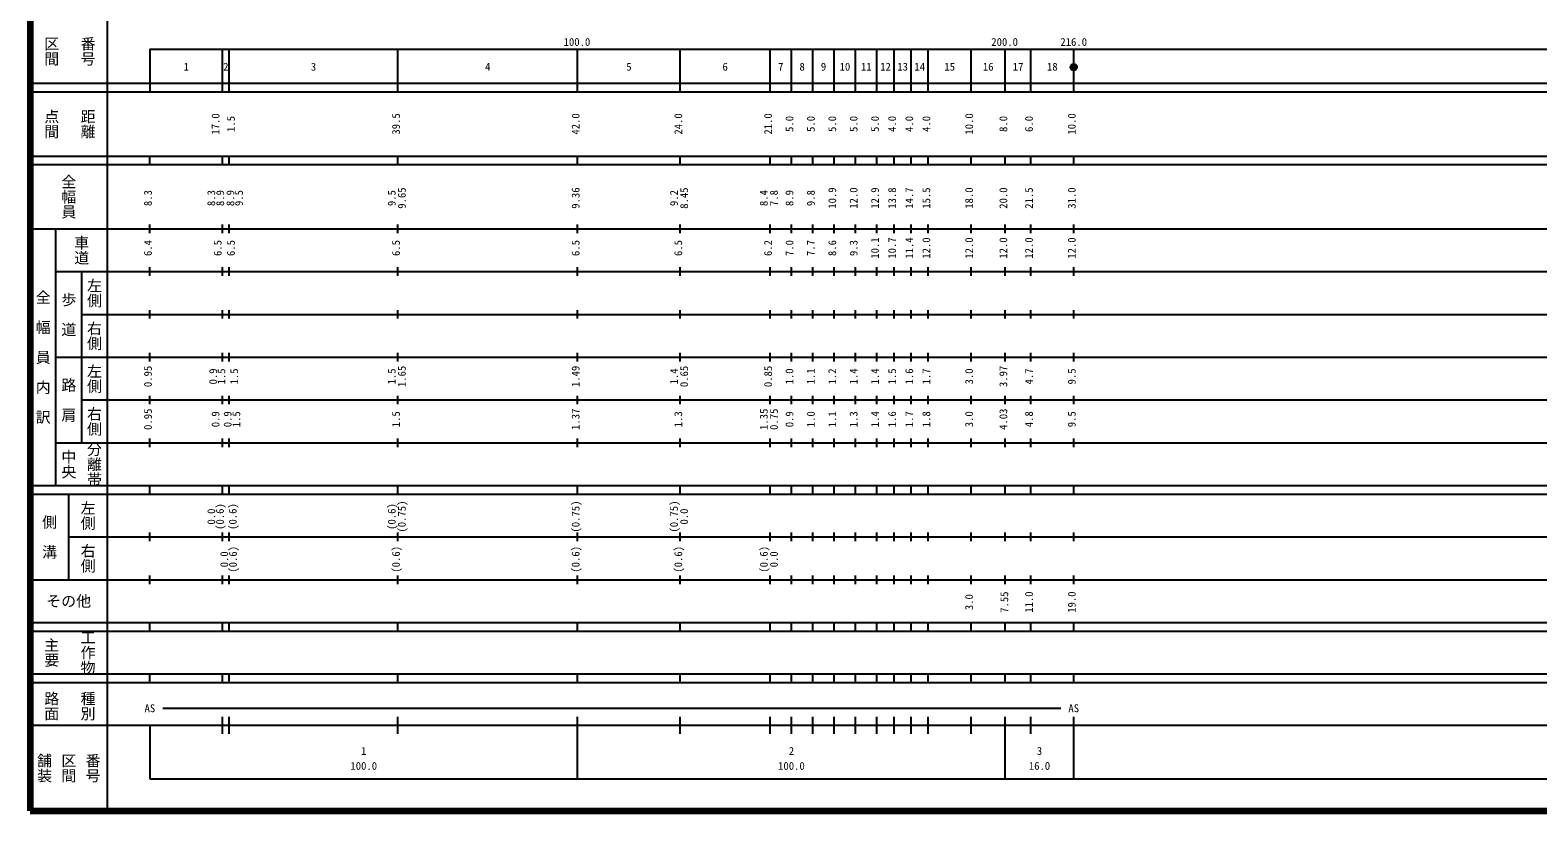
# Model space of a CAD drawing. Units: millimetres on the paper, enlarged 1000 times. Extents: x 40000 to 680000, y 20000 to 380000.
# Drawn here: x 40000 to 392519, y 20000 to 202409 of the extents above; entities that cross this region are included whole.
import ezdxf
from ezdxf.enums import TextEntityAlignment as Align

# ---------------------------------------------------------------- set-up
doc = ezdxf.new("R2010")
doc.units = ezdxf.units.MM
doc.header["$LTSCALE"] = 1000
doc.header["$PDMODE"] = 32
doc.header["$PDSIZE"] = 500
doc.layers.add('M-TTL', color=2, linetype='Continuous', lineweight=140)
doc.layers.add('M-TTL-BAND', color=7, linetype='Continuous', lineweight=25)
doc.styles.add('@ＭＳ ゴシック', font='')
doc.styles.add('ＭＳ ゴシック', font='')
doc.styles.get('@ＭＳ ゴシック').set_extended_font_data('@MS Gothic')
doc.styles.get('ＭＳ ゴシック').set_extended_font_data('MS Gothic')

msp = doc.modelspace()

# ---------------------------------------------------------------- linework, layer by layer
at = {"layer": 'M-TTL'}
for p, q in [((40000, 380000), (40000, 20000)), ((40000, 20000), (680000, 20000))]:
    msp.add_line(p, q, dxfattribs=at)
at = {"layer": 'M-TTL-BAND'}
for p, q in [((58000, 370000), (58000, 20000)), ((68000, 198000), (579000, 198000)), ((68000, 198000), (68000, 188000)), ((85000, 188000), (85000, 198000)), ((86500, 188000), (86500, 198000)), ((126000, 188000), (126000, 198000)), ((168000, 188000), (168000, 198000)), ((192000, 188000), (192000, 198000)), ((213000, 188000), (213000, 198000)), ((218000, 188000), (218000, 198000)), ((223000, 188000), (223000, 198000)), ((228000, 188000), (228000, 198000)), ((233000, 188000), (233000, 198000)), ((238000, 188000), (238000, 198000)), ((242000, 188000), (242000, 198000)), ((246000, 188000), (246000, 198000)), ((250000, 188000), (250000, 198000)), ((260000, 188000), (260000, 198000)), ((268000, 188000), (268000, 198000)), ((274000, 188000), (274000, 198000)), ((284000, 188000), (284000, 198000)), ((40000, 190000), (579000, 190000)), ((40000, 188000), (579000, 188000)), ((40000, 173000), (579000, 173000)), ((68000, 171000), (68000, 173000)), ((85000, 171000), (85000, 173000)), ((86500, 171000), (86500, 173000)), ((126000, 171000), (126000, 173000)), ((168000, 171000), (168000, 173000)), ((192000, 171000), (192000, 173000)), ((213000, 171000), (213000, 173000)), ((218000, 171000), (218000, 173000)), ((223000, 171000), (223000, 173000)), ((228000, 171000), (228000, 173000)), ((233000, 171000), (233000, 173000)), ((238000, 171000), (238000, 173000)), ((242000, 171000), (242000, 173000)), ((246000, 171000), (246000, 173000)), ((250000, 171000), (250000, 173000)), ((260000, 171000), (260000, 173000)), ((268000, 171000), (268000, 173000)), ((274000, 171000), (274000, 173000)), ((284000, 171000), (284000, 173000)), ((40000, 171000), (579000, 171000)), ((40000, 156000), (579000, 156000)), ((46000, 96000), (46000, 156000)), ((68000, 155000), (68000, 157000)), ((85000, 155000), (85000, 157000)), ((86500, 155000), (86500, 157000)), ((126000, 155000), (126000, 157000)), ((168000, 155000), (168000, 157000)), ((192000, 155000), (192000, 157000)), ((213000, 155000), (213000, 157000)), ((218000, 155000), (218000, 157000)), ((223000, 155000), (223000, 157000)), ((228000, 155000), (228000, 157000)), ((233000, 155000), (233000, 157000)), ((238000, 155000), (238000, 157000)), ((242000, 155000), (242000, 157000)), ((246000, 155000), (246000, 157000)), ((250000, 155000), (250000, 157000)), ((260000, 155000), (260000, 157000)), ((268000, 155000), (268000, 157000)), ((274000, 155000), (274000, 157000)), ((284000, 155000), (284000, 157000)), ((46000, 146000), (579000, 146000)), ((52000, 146000), (52000, 106000)), ((68000, 145000), (68000, 147000)), ((85000, 145000), (85000, 147000)), ((86500, 145000), (86500, 147000)), ((126000, 145000), (126000, 147000)), ((168000, 145000), (168000, 147000)), ((192000, 145000), (192000, 147000)), ((213000, 145000), (213000, 147000)), ((218000, 145000), (218000, 147000)), ((223000, 145000), (223000, 147000)), ((228000, 145000), (228000, 147000)), ((233000, 145000), (233000, 147000)), ((238000, 145000), (238000, 147000)), ((242000, 145000), (242000, 147000)), ((246000, 145000), (246000, 147000)), ((250000, 145000), (250000, 147000)), ((260000, 145000), (260000, 147000)), ((268000, 145000), (268000, 147000)), ((274000, 145000), (274000, 147000)), ((284000, 145000), (284000, 147000)), ((52000, 136000), (579000, 136000)), ((68000, 135000), (68000, 137000)), ((85000, 135000), (85000, 137000)), ((86500, 135000), (86500, 137000)), ((126000, 135000), (126000, 137000)), ((168000, 135000), (168000, 137000)), ((192000, 135000), (192000, 137000)), ((213000, 135000), (213000, 137000)), ((218000, 135000), (218000, 137000)), ((223000, 135000), (223000, 137000)), ((228000, 135000), (228000, 137000)), ((233000, 135000), (233000, 137000)), ((238000, 135000), (238000, 137000)), ((242000, 135000), (242000, 137000)), ((246000, 135000), (246000, 137000)), ((250000, 135000), (250000, 137000)), ((260000, 135000), (260000, 137000)), ((268000, 135000), (268000, 137000)), ((274000, 135000), (274000, 137000)), ((284000, 135000), (284000, 137000)), ((68000, 125000), (68000, 127000)), ((85000, 125000), (85000, 127000)), ((86500, 125000), (86500, 127000)), ((126000, 125000), (126000, 127000)), ((168000, 125000), (168000, 127000)), ((192000, 125000), (192000, 127000)), ((213000, 125000), (213000, 127000)), ((218000, 125000), (218000, 127000)), ((223000, 125000), (223000, 127000)), ((228000, 125000), (228000, 127000)), ((233000, 125000), (233000, 127000)), ((238000, 125000), (238000, 127000)), ((242000, 125000), (242000, 127000)), ((246000, 125000), (246000, 127000)), ((250000, 125000), (250000, 127000)), ((260000, 125000), (260000, 127000)), ((268000, 125000), (268000, 127000)), ((274000, 125000), (274000, 127000)), ((284000, 125000), (284000, 127000)), ((46000, 126000), (579000, 126000)), ((68000, 115000), (68000, 117000)), ((85000, 115000), (85000, 117000)), ((86500, 115000), (86500, 117000)), ((126000, 115000), (126000, 117000)), ((168000, 115000), (168000, 117000)), ((192000, 115000), (192000, 117000)), ((213000, 115000), (213000, 117000)), ((218000, 115000), (218000, 117000)), ((223000, 115000), (223000, 117000)), ((228000, 115000), (228000, 117000)), ((233000, 115000), (233000, 117000)), ((238000, 115000), (238000, 117000)), ((242000, 115000), (242000, 117000)), ((246000, 115000), (246000, 117000)), ((250000, 115000), (250000, 117000)), ((260000, 115000), (260000, 117000)), ((268000, 115000), (268000, 117000)), ((274000, 115000), (274000, 117000)), ((284000, 115000), (284000, 117000)), ((52000, 116000), (579000, 116000)), ((46000, 106000), (579000, 106000)), ((68000, 105000), (68000, 107000)), ((85000, 105000), (85000, 107000)), ((86500, 105000), (86500, 107000)), ((126000, 105000), (126000, 107000)), ((168000, 105000), (168000, 107000)), ((192000, 105000), (192000, 107000)), ((213000, 105000), (213000, 107000)), ((218000, 105000), (218000, 107000)), ((223000, 105000), (223000, 107000)), ((228000, 105000), (228000, 107000)), ((233000, 105000), (233000, 107000)), ((238000, 105000), (238000, 107000)), ((242000, 105000), (242000, 107000)), ((246000, 105000), (246000, 107000)), ((250000, 105000), (250000, 107000)), ((260000, 105000), (260000, 107000)), ((268000, 105000), (268000, 107000)), ((274000, 105000), (274000, 107000)), ((284000, 105000), (284000, 107000)), ((40000, 96000), (579000, 96000)), ((68000, 94000), (68000, 96000)), ((85000, 94000), (85000, 96000)), ((86500, 94000), (86500, 96000)), ((126000, 94000), (126000, 96000)), ((168000, 94000), (168000, 96000)), ((192000, 94000), (192000, 96000)), ((213000, 94000), (213000, 96000)), ((218000, 94000), (218000, 96000)), ((223000, 94000), (223000, 96000)), ((228000, 94000), (228000, 96000)), ((233000, 94000), (233000, 96000)), ((238000, 94000), (238000, 96000)), ((242000, 94000), (242000, 96000)), ((246000, 94000), (246000, 96000)), ((250000, 94000), (250000, 96000)), ((260000, 94000), (260000, 96000)), ((268000, 94000), (268000, 96000)), ((274000, 94000), (274000, 96000)), ((284000, 94000), (284000, 96000)), ((40000, 94000), (579000, 94000)), ((49000, 94000), (49000, 74000)), ((68000, 83000), (68000, 85000)), ((85000, 83000), (85000, 85000)), ((86500, 83000), (86500, 85000)), ((126000, 83000), (126000, 85000)), ((168000, 83000), (168000, 85000)), ((192000, 83000), (192000, 85000)), ((213000, 83000), (213000, 85000)), ((218000, 83000), (218000, 85000)), ((223000, 83000), (223000, 85000)), ((228000, 83000), (228000, 85000)), ((233000, 83000), (233000, 85000)), ((238000, 83000), (238000, 85000)), ((242000, 83000), (242000, 85000)), ((246000, 83000), (246000, 85000)), ((250000, 83000), (250000, 85000)), ((260000, 83000), (260000, 85000)), ((268000, 83000), (268000, 85000)), ((274000, 83000), (274000, 85000)), ((284000, 83000), (284000, 85000)), ((49000, 84000), (579000, 84000)), ((68000, 73000), (68000, 75000)), ((85000, 73000), (85000, 75000)), ((86500, 73000), (86500, 75000)), ((126000, 73000), (126000, 75000)), ((168000, 73000), (168000, 75000)), ((192000, 73000), (192000, 75000)), ((213000, 73000), (213000, 75000)), ((218000, 73000), (218000, 75000)), ((223000, 73000), (223000, 75000)), ((228000, 73000), (228000, 75000)), ((233000, 73000), (233000, 75000)), ((238000, 73000), (238000, 75000)), ((242000, 73000), (242000, 75000)), ((246000, 73000), (246000, 75000)), ((250000, 73000), (250000, 75000)), ((260000, 73000), (260000, 75000)), ((268000, 73000), (268000, 75000)), ((274000, 73000), (274000, 75000)), ((284000, 73000), (284000, 75000)), ((40000, 74000), (579000, 74000)), ((40000, 64000), (579000, 64000)), ((68000, 62000), (68000, 64000)), ((85000, 62000), (85000, 64000)), ((86500, 62000), (86500, 64000)), ((126000, 62000), (126000, 64000)), ((168000, 62000), (168000, 64000)), ((192000, 62000), (192000, 64000)), ((213000, 62000), (213000, 64000)), ((218000, 62000), (218000, 64000)), ((223000, 62000), (223000, 64000)), ((228000, 62000), (228000, 64000)), ((233000, 62000), (233000, 64000)), ((238000, 62000), (238000, 64000)), ((242000, 62000), (242000, 64000)), ((246000, 62000), (246000, 64000)), ((250000, 62000), (250000, 64000)), ((260000, 62000), (260000, 64000)), ((268000, 62000), (268000, 64000)), ((274000, 62000), (274000, 64000)), ((284000, 62000), (284000, 64000)), ((40000, 62000), (579000, 62000)), ((40000, 52000), (579000, 52000)), ((40000, 50000), (579000, 50000)), ((68000, 50000), (68000, 52000)), ((85000, 50000), (85000, 52000)), ((86500, 50000), (86500, 52000)), ((126000, 50000), (126000, 52000)), ((168000, 50000), (168000, 52000)), ((192000, 50000), (192000, 52000)), ((213000, 50000), (213000, 52000)), ((218000, 50000), (218000, 52000)), ((223000, 50000), (223000, 52000)), ((228000, 50000), (228000, 52000)), ((233000, 50000), (233000, 52000)), ((238000, 50000), (238000, 52000)), ((242000, 50000), (242000, 52000)), ((246000, 50000), (246000, 52000)), ((250000, 50000), (250000, 52000)), ((260000, 50000), (260000, 52000)), ((268000, 50000), (268000, 52000)), ((274000, 50000), (274000, 52000)), ((284000, 50000), (284000, 52000)), ((71000, 44000), (281000, 44000)), ((40000, 40000), (579000, 40000)), ((68000, 40000), (68000, 27500)), ((85000, 38000), (85000, 42000)), ((86500, 38000), (86500, 42000)), ((126000, 38000), (126000, 42000)), ((168000, 27500), (168000, 42000)), ((192000, 38000), (192000, 42000)), ((213000, 38000), (213000, 42000)), ((218000, 38000), (218000, 42000)), ((223000, 38000), (223000, 42000)), ((228000, 38000), (228000, 42000)), ((233000, 38000), (233000, 42000)), ((238000, 38000), (238000, 42000)), ((242000, 38000), (242000, 42000)), ((246000, 38000), (246000, 42000)), ((250000, 38000), (250000, 42000)), ((260000, 38000), (260000, 42000)), ((268000, 27500), (268000, 42000)), ((274000, 38000), (274000, 42000)), ((284000, 27500), (284000, 42000)), ((68000, 27500), (579000, 27500))]:
    msp.add_line(p, q, dxfattribs=at)
for radius in [750, 600, 450, 300, 150, 20]:
    msp.add_circle((284000, 193785), radius, dxfattribs=at)
msp.add_point((284000, 193785), dxfattribs=at)

# ---------------------------------------------------------------- texts
at = {"layer": 'M-TTL-BAND', "style": '@ＭＳ ゴシック'}
for s, p in [('区間', (45000, 197500)), ('番号', (53500, 197500)), ('点間', (45000, 180500)), ('距離', (53500, 180500)), ('全幅員', (49000, 163500)), ('車道', (52000, 151000)), ('全\u3000幅\u3000員\u3000内\u3000訳', (43000, 126000)), ('歩\u3000道', (49000, 136000)), ('左側', (55000, 141000)), ('右側', (55000, 131000)), ('左側', (55000, 121000)), ('路\u3000肩', (49000, 116000)), ('右側', (55000, 111000)), ('分離帯', (55000, 101000)), ('中央', (49000, 101000)), ('左側', (53500, 89000)), ('側\u3000溝', (44500, 84000)), ('右側', (53500, 79000)), ('主要', (45000, 57000)), ('工作物', (53500, 57000)), ('路面', (45000, 44500)), ('種別', (53500, 44500)), ('舗装', (43333, 30000)), ('区間', (49000, 30000)), ('番号', (54667, 30000))]:
    msp.add_text(s, height=2566, rotation=270, dxfattribs=at).set_placement(p, align=Align.MIDDLE_CENTER)
at = {"layer": 'M-TTL-BAND', "style": 'ＭＳ ゴシック'}
for s, p in [('100.0', (167844, 198195)), ('200.0', (267844, 198195)), ('216.0', (284000, 198195)), ('1', (76500, 192405)), ('2', (85750, 192405)), ('3', (106250, 192405)), ('4', (147000, 192405)), ('5', (180000, 192405)), ('6', (202500, 192405)), ('7', (215500, 192405)), ('8', (220500, 192405)), ('9', (225500, 192405)), ('10', (230500, 192405)), ('11', (235500, 192405)), ('12', (240000, 192405)), ('13', (244000, 192405)), ('14', (248000, 192405)), ('15', (255000, 192405)), ('16', (264000, 192405)), ('17', (271000, 192405)), ('18', (279000, 192405)), ('AS', (68000, 42500)), ('AS', (284000, 42500)), ('1', (118000, 32523)), ('2', (218000, 32523)), ('3', (276000, 32523)), ('100.0', (118000, 29033)), ('100.0', (218000, 29033)), ('16.0', (276000, 29033))]:
    msp.add_text(s, height=1833, dxfattribs=at).set_placement(p, align=Align.BOTTOM_CENTER)
for s, p in [('17.0', (84808, 180500)), ('1.5', (88398, 180500)), ('39.5', (127000, 180500)), ('42.0', (169000, 180500)), ('24.0', (193000, 180500)), ('21.0', (214000, 180500)), ('5.0', (219000, 180500)), ('5.0', (224000, 180500)), ('5.0', (229000, 180500)), ('5.0', (234000, 180500)), ('5.0', (239000, 180500)), ('4.0', (243000, 180500)), ('4.0', (247000, 180500)), ('4.0', (251000, 180500)), ('10.0', (261000, 180500)), ('8.0', (269000, 180500)), ('6.0', (275000, 180500)), ('10.0', (285000, 180500)), ('8.3', (69000, 163174)), ('8.3', (83808, 163174)), ('8.9', (85895, 163174)), ('8.9', (88268, 163174)), ('9.5', (90286, 163174)), ('9.5', (126000, 163174)), ('9.65', (128370, 163174)), ('9.36', (169000, 163174)), ('9.2', (192000, 163174)), ('8.45', (194370, 163174)), ('8.4', (213000, 163174)), ('7.8', (215370, 163174)), ('8.9', (219000, 163174)), ('9.8', (224000, 163174)), ('10.9', (229000, 163174)), ('12.0', (234000, 163174)), ('12.9', (239000, 163174)), ('13.8', (243000, 163174)), ('14.7', (247000, 163174)), ('15.5', (251000, 163174)), ('18.0', (261000, 163174)), ('20.0', (269000, 163174)), ('21.5', (275000, 163174)), ('31.0', (285000, 163174)), ('6.4', (69000, 151500)), ('6.5', (85306, 151500)), ('6.5', (88398, 151500)), ('6.5', (127000, 151500)), ('6.5', (169000, 151500)), ('6.5', (193000, 151500)), ('6.2', (214000, 151500)), ('7.0', (219000, 151500)), ('7.7', (224000, 151500)), ('8.6', (229000, 151500)), ('9.3', (234000, 151500)), ('10.1', (239000, 151500)), ('10.7', (243000, 151500)), ('11.4', (247000, 151500)), ('12.0', (251000, 151500)), ('12.0', (261000, 151500)), ('12.0', (269000, 151500)), ('12.0', (275000, 151500)), ('12.0', (285000, 151500)), ('0.95', (69000, 121500)), ('1.65', (128370, 121500)), ('1.49', (169000, 121500)), ('0.65', (194370, 121500)), ('0.85', (214000, 121500)), ('3.97', (269000, 121500)), ('0.9', (84240, 121500)), ('1.5', (86178, 121500)), ('1.5', (89166, 121500)), ('1.5', (126000, 121500)), ('1.4', (192000, 121500)), ('1.0', (219000, 121500)), ('1.1', (224000, 121500)), ('1.2', (229000, 121500)), ('1.4', (234000, 121500)), ('1.4', (239000, 121500)), ('1.5', (243000, 121500)), ('1.6', (247000, 121500)), ('1.7', (251000, 121500)), ('3.0', (261000, 121500)), ('4.7', (275000, 121500)), ('9.5', (285000, 121500)), ('0.95', (69000, 111500)), ('0.9', (84808, 111500)), ('0.9', (87628, 111500)), ('1.5', (89672, 111500)), ('1.5', (127000, 111500)), ('1.37', (169000, 111500)), ('1.3', (193000, 111500)), ('1.35', (213000, 111500)), ('0.75', (215370, 111500)), ('0.9', (219000, 111500)), ('1.0', (224000, 111500)), ('1.1', (229000, 111500)), ('1.3', (234000, 111500)), ('1.4', (239000, 111500)), ('1.6', (243000, 111500)), ('1.7', (247000, 111500)), ('1.8', (251000, 111500)), ('3.0', (261000, 111500)), ('4.03', (269000, 111500)), ('4.8', (275000, 111500)), ('9.5', (285000, 111500)), ('(0.75)', (128370, 88764)), ('(0.75)', (169000, 88764)), ('(0.75)', (192000, 88764)), ('0.0', (83808, 88764)), ('(0.6)', (85836, 88764)), ('(0.6)', (88820, 88764)), ('(0.6)', (126000, 88764)), ('0.0', (194370, 88764)), ('(0.6)', (88870, 78764)), ('(0.6)', (127000, 78764)), ('(0.6)', (169000, 78764)), ('(0.6)', (193000, 78764)), ('(0.6)', (213000, 78764)), ('0.0', (86845, 78764)), ('0.0', (215370, 78764)), ('7.55', (269233, 68764)), ('11.0', (275000, 68764)), ('19.0', (285000, 68764)), ('3.0', (261000, 68764))]:
    msp.add_text(s, height=1833, rotation=90, dxfattribs=at).set_placement(p, align=Align.BOTTOM_CENTER)
msp.add_text('その他', height=2566, dxfattribs=at).set_placement((49000, 69000), align=Align.MIDDLE_CENTER)

doc.saveas('drawing.dxf')
